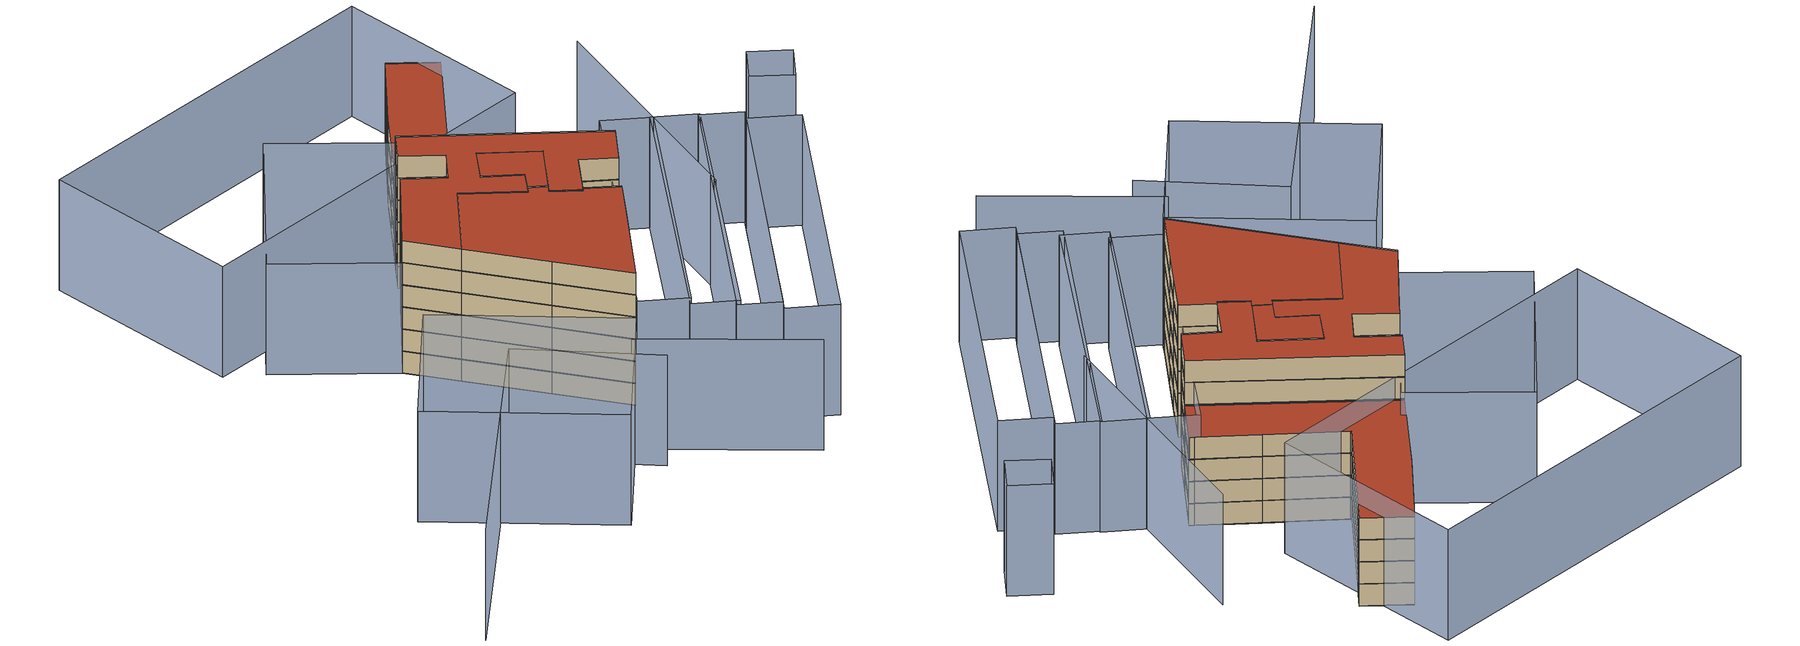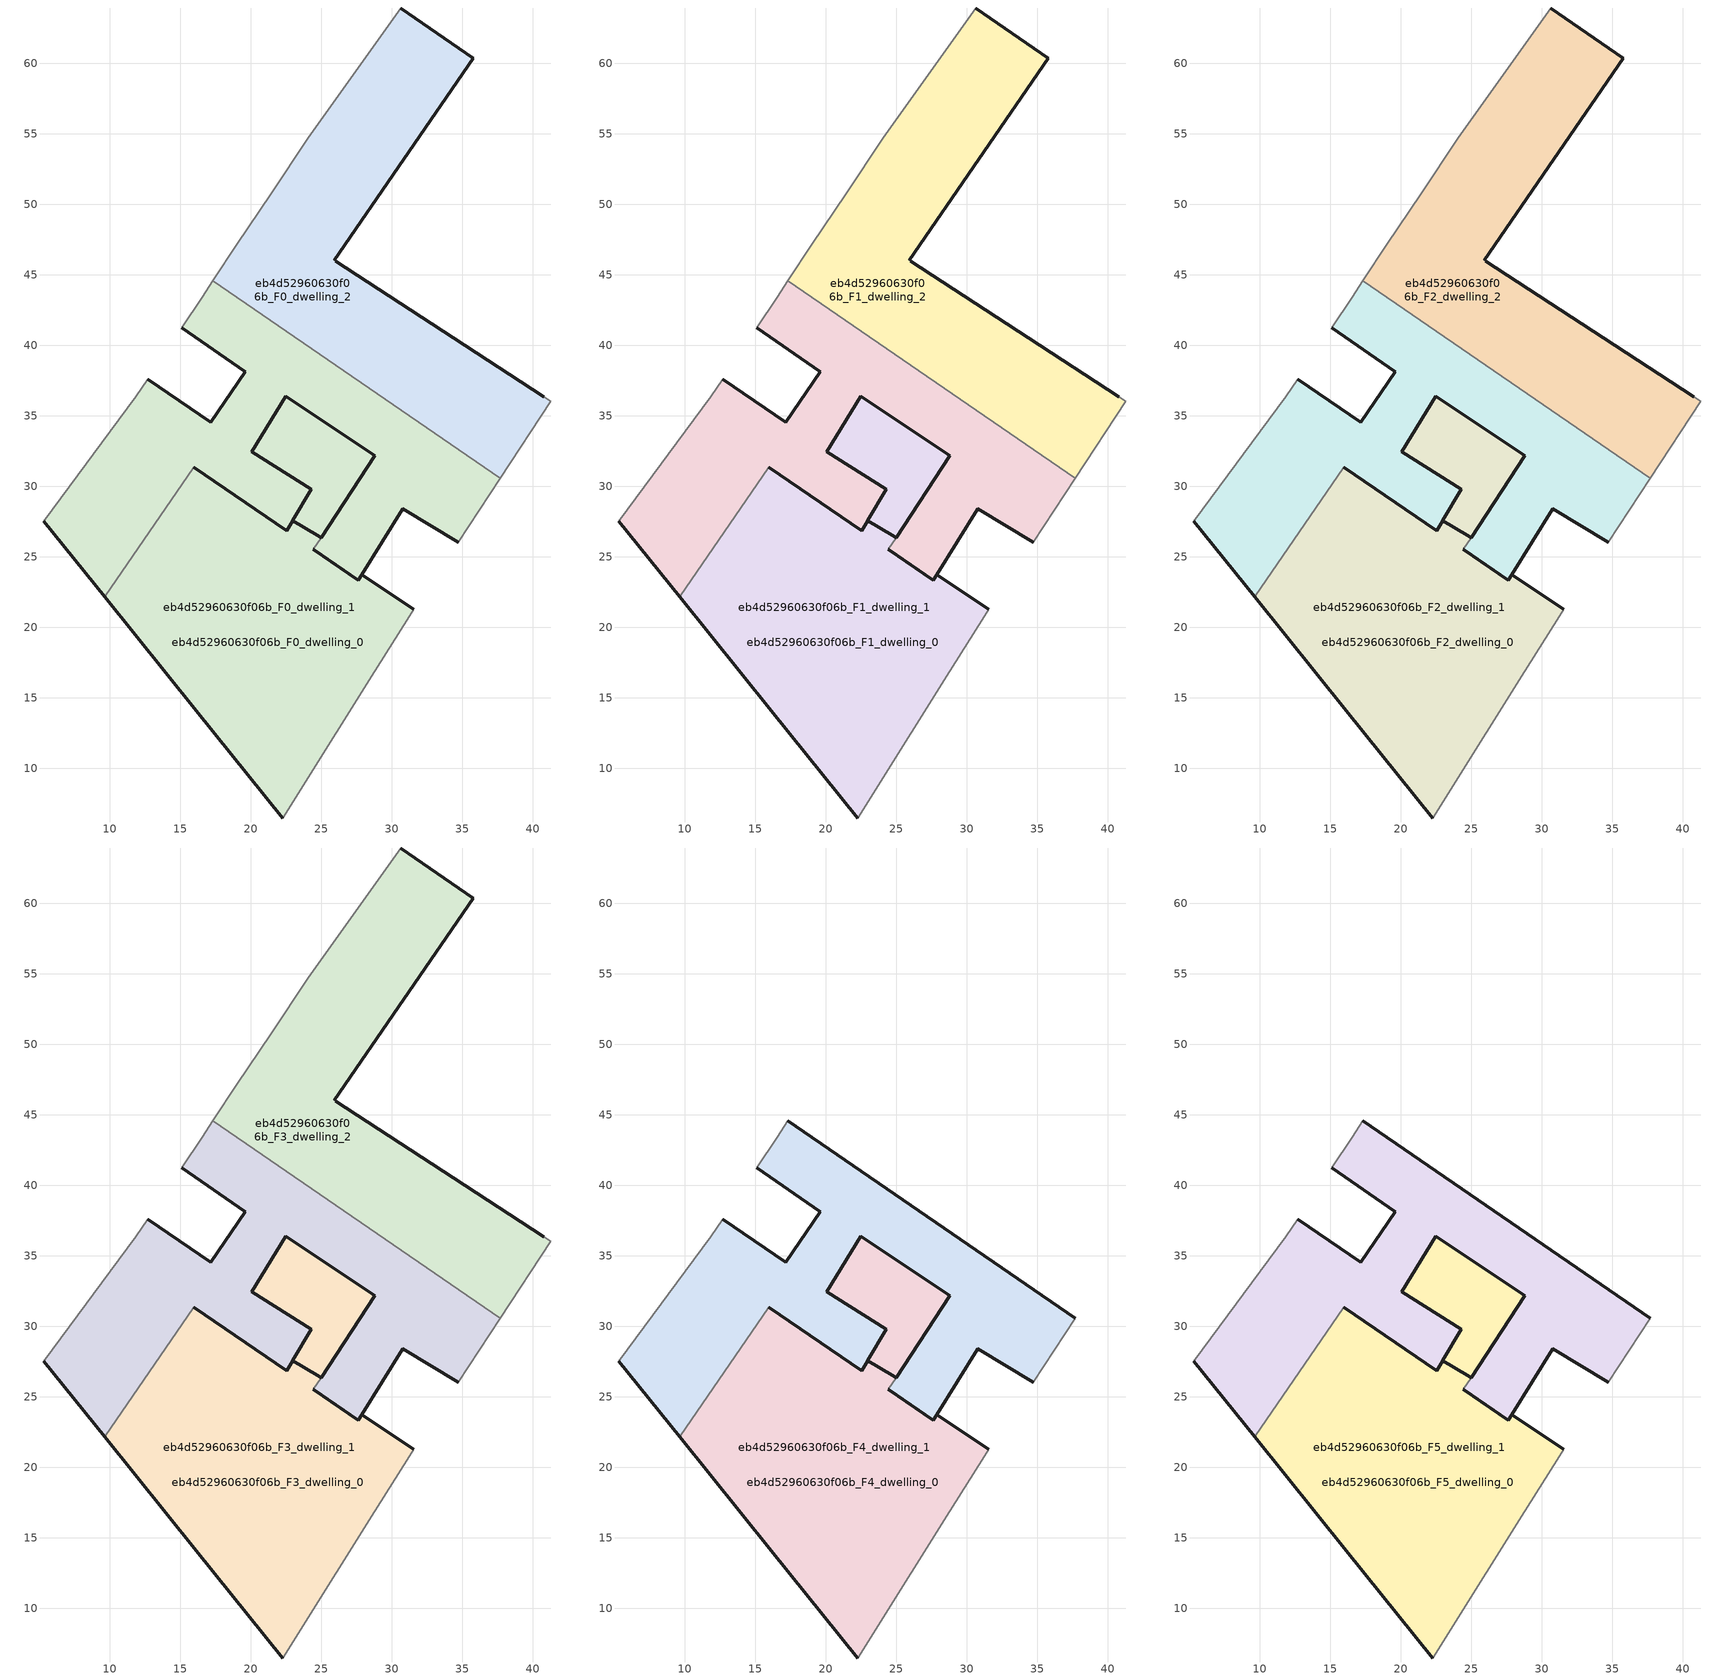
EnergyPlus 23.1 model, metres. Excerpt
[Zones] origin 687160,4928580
eb4d52960630f06b_F0_dwelling_0
 floor ground (EU_floor_Construction): 26.05,12.53 28.79,16.88 31.27,20.83 31.56,21.29 27.86,23.71 27.62,23.33 27.1,23.7 24.45,25.52 24.44,25.52 24.99,26.37 24.71,26.53 22.97,27.58 22.53,26.83 15.96,31.36 9.63,22.16 16.14,14.08 22.26,6.48 z0; 27.1,23.7 24.44,25.52 24.45,25.52 z0; 34.71,26.04 37.68,30.57 17.31,44.58 16.54,43.42 15.1,41.25 19.61,38.13 17.15,34.54 12.67,37.59 11.84,36.34 5.32,27.5 9.63,22.16 15.96,31.36 22.53,26.84 22.53,26.83 22.97,27.58 24.29,29.8 20.05,32.46 22.47,36.41 28.66,32.27 28.78,32.18 24.99,26.37 24.44,25.52 27.1,23.7 27.62,23.33 27.86,23.71 27.86,23.72 30.78,28.42 z0; 28.78,32.18 28.66,32.27 22.47,36.41 20.05,32.46 24.29,29.8 22.97,27.58 24.71,26.53 24.99,26.37 z0; 22.53,26.83 22.53,26.84 15.96,31.36 z0
 wall outside (EU_wall_Construction): 15.96,31.36 22.53,26.83 22.97,27.58 24.71,26.53 24.99,26.37 / 24.44,25.52 27.62,23.33 27.86,23.71 31.56,21.29 / 22.26,6.48 16.14,14.08 9.63,22.16 z0:3
 wall adiabatic (EU_wall_Construction): 31.56,21.29 31.27,20.83 28.79,16.88 26.05,12.53 22.26,6.48 z0:3
 wall to eb4d52960630f06b_F0_dwelling_1 (EU_wall_Construction): 9.63,22.16 15.96,31.36 / 24.99,26.37 24.44,25.52 z0:3
eb4d52960630f06b_F0_dwelling_1
 floor ground (EU_floor_Construction): 26.05,12.53 28.79,16.88 31.27,20.83 31.56,21.29 27.86,23.71 27.62,23.33 27.1,23.7 24.45,25.52 24.44,25.52 24.99,26.37 24.71,26.53 22.97,27.58 22.53,26.83 15.96,31.36 9.63,22.16 16.14,14.08 22.26,6.48 z0; 27.1,23.7 24.44,25.52 24.45,25.52 z0; 34.71,26.04 37.68,30.57 17.31,44.58 16.54,43.42 15.1,41.25 19.61,38.13 17.15,34.54 12.67,37.59 11.84,36.34 5.32,27.5 9.63,22.16 15.96,31.36 22.53,26.84 22.53,26.83 22.97,27.58 24.29,29.8 20.05,32.46 22.47,36.41 28.66,32.27 28.78,32.18 24.99,26.37 24.44,25.52 27.1,23.7 27.62,23.33 27.86,23.71 27.86,23.72 30.78,28.42 z0; 28.78,32.18 28.66,32.27 22.47,36.41 20.05,32.46 24.29,29.8 22.97,27.58 24.71,26.53 24.99,26.37 z0; 22.53,26.83 22.53,26.84 15.96,31.36 z0
 wall outside (EU_wall_Construction): 24.99,26.37 28.78,32.18 28.66,32.27 22.47,36.41 20.05,32.46 24.29,29.8 22.97,27.58 22.53,26.83 22.53,26.84 15.96,31.36 / 9.63,22.16 5.32,27.5 / 12.67,37.59 17.15,34.54 19.61,38.13 15.1,41.25 / 34.71,26.04 30.78,28.42 27.86,23.72 27.86,23.71 27.62,23.33 24.45,25.52 24.44,25.52 z0:3
 wall adiabatic (EU_wall_Construction): 5.32,27.5 11.84,36.34 12.67,37.59 / 15.1,41.25 16.54,43.42 17.31,44.58 / 37.68,30.57 34.71,26.04 z0:3
 wall to eb4d52960630f06b_F0_dwelling_2 (EU_wall_Construction): 17.31,44.58 37.68,30.57 z0:3
eb4d52960630f06b_F0_dwelling_2
 floor ground (EU_floor_Construction): 37.68,30.57 41.26,36.04 40.76,36.34 34.35,40.54 26.02,45.98 25.91,46.04 35.77,60.37 30.62,63.92 24.06,54.73 21.4,50.72 19.05,47.2 17.31,44.58 z0
 wall outside (EU_wall_Construction): 30.62,63.92 35.77,60.37 25.91,46.04 / 26.02,45.98 34.35,40.54 40.76,36.34 z0:3
 wall adiabatic (EU_wall_Construction): 25.91,46.04 26.02,45.98 / 40.76,36.34 41.26,36.04 37.68,30.57 / 17.31,44.58 19.05,47.2 21.4,50.72 24.06,54.73 30.62,63.92 z0:3
eb4d52960630f06b_F1_dwelling_0
 floor outside (EU_floor_Construction): 26.05,12.53 28.79,16.88 31.27,20.83 31.56,21.29 27.86,23.71 27.62,23.33 27.1,23.7 24.45,25.52 24.44,25.52 24.99,26.37 24.71,26.53 22.97,27.58 22.53,26.83 15.96,31.36 9.63,22.16 16.14,14.08 22.26,6.48 z3; 28.78,32.18 28.66,32.27 22.47,36.41 20.05,32.46 24.29,29.8 22.97,27.58 24.71,26.53 24.99,26.37 z3; 22.53,26.83 22.53,26.84 15.96,31.36 z3
 floor to eb4d52960630f06b_F0_dwelling_0 (EU_floor_Construction): 34.71,26.04 37.68,30.57 17.31,44.58 16.54,43.42 15.1,41.25 19.61,38.13 17.15,34.54 12.67,37.59 11.84,36.34 5.32,27.5 9.63,22.16 15.96,31.36 22.53,26.84 22.53,26.83 22.97,27.58 24.29,29.8 20.05,32.46 22.47,36.41 28.66,32.27 28.78,32.18 24.99,26.37 24.44,25.52 27.1,23.7 27.62,23.33 27.86,23.71 27.86,23.72 30.78,28.42 z3; 27.1,23.7 24.44,25.52 24.45,25.52 z3
 wall outside (EU_wall_Construction): 15.96,31.36 22.53,26.83 22.97,27.58 24.71,26.53 24.99,26.37 / 24.44,25.52 27.62,23.33 27.86,23.71 31.56,21.29 / 22.26,6.48 16.14,14.08 9.63,22.16 z3:6
 wall adiabatic (EU_wall_Construction): 31.56,21.29 31.27,20.83 28.79,16.88 26.05,12.53 22.26,6.48 z3:6
 wall to eb4d52960630f06b_F1_dwelling_1 (EU_wall_Construction): 9.63,22.16 15.96,31.36 / 24.99,26.37 24.44,25.52 z3:6
eb4d52960630f06b_F1_dwelling_1
 floor to eb4d52960630f06b_F0_dwelling_1 (EU_floor_Construction): 26.05,12.53 28.79,16.88 31.27,20.83 31.56,21.29 27.86,23.71 27.62,23.33 27.1,23.7 24.45,25.52 24.44,25.52 24.99,26.37 24.71,26.53 22.97,27.58 22.53,26.83 15.96,31.36 9.63,22.16 16.14,14.08 22.26,6.48 z3; 27.1,23.7 24.44,25.52 24.45,25.52 z3; 34.71,26.04 37.68,30.57 17.31,44.58 16.54,43.42 15.1,41.25 19.61,38.13 17.15,34.54 12.67,37.59 11.84,36.34 5.32,27.5 9.63,22.16 15.96,31.36 22.53,26.84 22.53,26.83 22.97,27.58 24.29,29.8 20.05,32.46 22.47,36.41 28.66,32.27 28.78,32.18 24.99,26.37 24.44,25.52 27.1,23.7 27.62,23.33 27.86,23.71 27.86,23.72 30.78,28.42 z3; 22.53,26.83 22.53,26.84 15.96,31.36 z3; 28.78,32.18 28.66,32.27 22.47,36.41 20.05,32.46 24.29,29.8 22.97,27.58 24.71,26.53 24.99,26.37 z3
 wall outside (EU_wall_Construction): 24.99,26.37 28.78,32.18 28.66,32.27 22.47,36.41 20.05,32.46 24.29,29.8 22.97,27.58 22.53,26.83 22.53,26.84 15.96,31.36 / 9.63,22.16 5.32,27.5 / 12.67,37.59 17.15,34.54 19.61,38.13 15.1,41.25 / 34.71,26.04 30.78,28.42 27.86,23.72 27.86,23.71 27.62,23.33 24.45,25.52 24.44,25.52 z3:6
 wall adiabatic (EU_wall_Construction): 5.32,27.5 11.84,36.34 12.67,37.59 / 15.1,41.25 16.54,43.42 17.31,44.58 / 37.68,30.57 34.71,26.04 z3:6
 wall to eb4d52960630f06b_F1_dwelling_2 (EU_wall_Construction): 17.31,44.58 37.68,30.57 z3:6
eb4d52960630f06b_F1_dwelling_2
 floor to eb4d52960630f06b_F0_dwelling_2 (EU_floor_Construction): 37.68,30.57 41.26,36.04 40.76,36.34 34.35,40.54 26.02,45.98 25.91,46.04 35.77,60.37 30.62,63.92 24.06,54.73 21.4,50.72 19.05,47.2 17.31,44.58 z3
 wall outside (EU_wall_Construction): 30.62,63.92 35.77,60.37 25.91,46.04 / 26.02,45.98 34.35,40.54 40.76,36.34 z3:6
 wall adiabatic (EU_wall_Construction): 25.91,46.04 26.02,45.98 / 40.76,36.34 41.26,36.04 37.68,30.57 / 17.31,44.58 19.05,47.2 21.4,50.72 24.06,54.73 30.62,63.92 z3:6
eb4d52960630f06b_F2_dwelling_0
 floor outside (EU_floor_Construction): 26.05,12.53 28.79,16.88 31.27,20.83 31.56,21.29 27.86,23.71 27.62,23.33 27.1,23.7 24.45,25.52 24.44,25.52 24.99,26.37 24.71,26.53 22.97,27.58 22.53,26.83 15.96,31.36 9.63,22.16 16.14,14.08 22.26,6.48 z6; 28.78,32.18 28.66,32.27 22.47,36.41 20.05,32.46 24.29,29.8 22.97,27.58 24.71,26.53 24.99,26.37 z6; 22.53,26.83 22.53,26.84 15.96,31.36 z6
 floor to eb4d52960630f06b_F1_dwelling_0 (EU_floor_Construction): 34.71,26.04 37.68,30.57 17.31,44.58 16.54,43.42 15.1,41.25 19.61,38.13 17.15,34.54 12.67,37.59 11.84,36.34 5.32,27.5 9.63,22.16 15.96,31.36 22.53,26.84 22.53,26.83 22.97,27.58 24.29,29.8 20.05,32.46 22.47,36.41 28.66,32.27 28.78,32.18 24.99,26.37 24.44,25.52 27.1,23.7 27.62,23.33 27.86,23.71 27.86,23.72 30.78,28.42 z6; 27.1,23.7 24.44,25.52 24.45,25.52 z6
 wall outside (EU_wall_Construction): 15.96,31.36 22.53,26.83 22.97,27.58 24.71,26.53 24.99,26.37 / 24.44,25.52 27.62,23.33 27.86,23.71 31.56,21.29 / 22.26,6.48 16.14,14.08 9.63,22.16 z6:9
 wall adiabatic (EU_wall_Construction): 31.56,21.29 31.27,20.83 28.79,16.88 26.05,12.53 22.26,6.48 z6:9
 wall to eb4d52960630f06b_F2_dwelling_1 (EU_wall_Construction): 9.63,22.16 15.96,31.36 / 24.99,26.37 24.44,25.52 z6:9
eb4d52960630f06b_F2_dwelling_1
 floor to eb4d52960630f06b_F1_dwelling_1 (EU_floor_Construction): 26.05,12.53 28.79,16.88 31.27,20.83 31.56,21.29 27.86,23.71 27.62,23.33 27.1,23.7 24.45,25.52 24.44,25.52 24.99,26.37 24.71,26.53 22.97,27.58 22.53,26.83 15.96,31.36 9.63,22.16 16.14,14.08 22.26,6.48 z6; 27.1,23.7 24.44,25.52 24.45,25.52 z6; 34.71,26.04 37.68,30.57 17.31,44.58 16.54,43.42 15.1,41.25 19.61,38.13 17.15,34.54 12.67,37.59 11.84,36.34 5.32,27.5 9.63,22.16 15.96,31.36 22.53,26.84 22.53,26.83 22.97,27.58 24.29,29.8 20.05,32.46 22.47,36.41 28.66,32.27 28.78,32.18 24.99,26.37 24.44,25.52 27.1,23.7 27.62,23.33 27.86,23.71 27.86,23.72 30.78,28.42 z6; 22.53,26.83 22.53,26.84 15.96,31.36 z6; 28.78,32.18 28.66,32.27 22.47,36.41 20.05,32.46 24.29,29.8 22.97,27.58 24.71,26.53 24.99,26.37 z6
 wall outside (EU_wall_Construction): 24.99,26.37 28.78,32.18 28.66,32.27 22.47,36.41 20.05,32.46 24.29,29.8 22.97,27.58 22.53,26.83 22.53,26.84 15.96,31.36 / 9.63,22.16 5.32,27.5 / 12.67,37.59 17.15,34.54 19.61,38.13 15.1,41.25 / 34.71,26.04 30.78,28.42 27.86,23.72 27.86,23.71 27.62,23.33 24.45,25.52 24.44,25.52 z6:9
 wall adiabatic (EU_wall_Construction): 5.32,27.5 11.84,36.34 12.67,37.59 / 15.1,41.25 16.54,43.42 17.31,44.58 / 37.68,30.57 34.71,26.04 z6:9
 wall to eb4d52960630f06b_F2_dwelling_2 (EU_wall_Construction): 17.31,44.58 37.68,30.57 z6:9
eb4d52960630f06b_F2_dwelling_2
 floor to eb4d52960630f06b_F1_dwelling_2 (EU_floor_Construction): 37.68,30.57 41.26,36.04 40.76,36.34 34.35,40.54 26.02,45.98 25.91,46.04 35.77,60.37 30.62,63.92 24.06,54.73 21.4,50.72 19.05,47.2 17.31,44.58 z6
 wall outside (EU_wall_Construction): 30.62,63.92 35.77,60.37 25.91,46.04 / 26.02,45.98 34.35,40.54 40.76,36.34 z6:9
 wall adiabatic (EU_wall_Construction): 25.91,46.04 26.02,45.98 / 40.76,36.34 41.26,36.04 37.68,30.57 / 17.31,44.58 19.05,47.2 21.4,50.72 24.06,54.73 30.62,63.92 z6:9
eb4d52960630f06b_F3_dwelling_0
 floor outside (EU_floor_Construction): 26.05,12.53 28.79,16.88 31.27,20.83 31.56,21.29 27.86,23.71 27.62,23.33 27.1,23.7 24.45,25.52 24.44,25.52 24.99,26.37 24.71,26.53 22.97,27.58 22.53,26.83 15.96,31.36 9.63,22.16 16.14,14.08 22.26,6.48 z9; 28.78,32.18 28.66,32.27 22.47,36.41 20.05,32.46 24.29,29.8 22.97,27.58 24.71,26.53 24.99,26.37 z9; 22.53,26.83 22.53,26.84 15.96,31.36 z9
 floor to eb4d52960630f06b_F2_dwelling_0 (EU_floor_Construction): 34.71,26.04 37.68,30.57 17.31,44.58 16.54,43.42 15.1,41.25 19.61,38.13 17.15,34.54 12.67,37.59 11.84,36.34 5.32,27.5 9.63,22.16 15.96,31.36 22.53,26.84 22.53,26.83 22.97,27.58 24.29,29.8 20.05,32.46 22.47,36.41 28.66,32.27 28.78,32.18 24.99,26.37 24.44,25.52 27.1,23.7 27.62,23.33 27.86,23.71 27.86,23.72 30.78,28.42 z9; 27.1,23.7 24.44,25.52 24.45,25.52 z9
 wall outside (EU_wall_Construction): 15.96,31.36 22.53,26.83 22.97,27.58 24.71,26.53 24.99,26.37 / 24.44,25.52 27.62,23.33 27.86,23.71 31.56,21.29 / 22.26,6.48 16.14,14.08 9.63,22.16 z9:12
 wall adiabatic (EU_wall_Construction): 31.56,21.29 31.27,20.83 28.79,16.88 26.05,12.53 22.26,6.48 z9:12
 wall to eb4d52960630f06b_F3_dwelling_1 (EU_wall_Construction): 9.63,22.16 15.96,31.36 / 24.99,26.37 24.44,25.52 z9:12
eb4d52960630f06b_F3_dwelling_1
 floor to eb4d52960630f06b_F2_dwelling_1 (EU_floor_Construction): 26.05,12.53 28.79,16.88 31.27,20.83 31.56,21.29 27.86,23.71 27.62,23.33 27.1,23.7 24.45,25.52 24.44,25.52 24.99,26.37 24.71,26.53 22.97,27.58 22.53,26.83 15.96,31.36 9.63,22.16 16.14,14.08 22.26,6.48 z9; 27.1,23.7 24.44,25.52 24.45,25.52 z9; 34.71,26.04 37.68,30.57 17.31,44.58 16.54,43.42 15.1,41.25 19.61,38.13 17.15,34.54 12.67,37.59 11.84,36.34 5.32,27.5 9.63,22.16 15.96,31.36 22.53,26.84 22.53,26.83 22.97,27.58 24.29,29.8 20.05,32.46 22.47,36.41 28.66,32.27 28.78,32.18 24.99,26.37 24.44,25.52 27.1,23.7 27.62,23.33 27.86,23.71 27.86,23.72 30.78,28.42 z9; 22.53,26.83 22.53,26.84 15.96,31.36 z9; 28.78,32.18 28.66,32.27 22.47,36.41 20.05,32.46 24.29,29.8 22.97,27.58 24.71,26.53 24.99,26.37 z9
 wall outside (EU_wall_Construction): 24.99,26.37 28.78,32.18 28.66,32.27 22.47,36.41 20.05,32.46 24.29,29.8 22.97,27.58 22.53,26.83 22.53,26.84 15.96,31.36 / 9.63,22.16 5.32,27.5 / 12.67,37.59 17.15,34.54 19.61,38.13 15.1,41.25 / 34.71,26.04 30.78,28.42 27.86,23.72 27.86,23.71 27.62,23.33 24.45,25.52 24.44,25.52 z9:12
 wall adiabatic (EU_wall_Construction): 5.32,27.5 11.84,36.34 12.67,37.59 / 15.1,41.25 16.54,43.42 17.31,44.58 / 37.68,30.57 34.71,26.04 z9:12
 wall to eb4d52960630f06b_F3_dwelling_2 (EU_wall_Construction): 17.31,44.58 37.68,30.57 z9:12
eb4d52960630f06b_F3_dwelling_2
 floor to eb4d52960630f06b_F2_dwelling_2 (EU_floor_Construction): 37.68,30.57 41.26,36.04 40.76,36.34 34.35,40.54 26.02,45.98 25.91,46.04 35.77,60.37 30.62,63.92 24.06,54.73 21.4,50.72 19.05,47.2 17.31,44.58 z9
 wall outside (EU_wall_Construction): 30.62,63.92 35.77,60.37 25.91,46.04 / 26.02,45.98 34.35,40.54 40.76,36.34 z9:12
 wall adiabatic (EU_wall_Construction): 25.91,46.04 26.02,45.98 / 40.76,36.34 41.26,36.04 37.68,30.57 / 17.31,44.58 19.05,47.2 21.4,50.72 24.06,54.73 30.62,63.92 z9:12
 roof outside (EU_roof_Construction): 35.77,60.37 25.91,46.04 26.02,45.98 34.35,40.54 40.76,36.34 41.26,36.04 37.68,30.57 17.31,44.58 19.05,47.2 21.4,50.72 24.06,54.73 30.62,63.92 z12
eb4d52960630f06b_F4_dwelling_0
 floor outside (EU_floor_Construction): 26.05,12.53 28.79,16.88 31.27,20.83 31.56,21.29 27.86,23.71 27.62,23.33 27.1,23.7 24.45,25.52 24.44,25.52 24.99,26.37 24.71,26.53 22.97,27.58 22.53,26.83 15.96,31.36 9.63,22.16 16.14,14.08 22.26,6.48 z12; 28.78,32.18 28.66,32.27 22.47,36.41 20.05,32.46 24.29,29.8 22.97,27.58 24.71,26.53 24.99,26.37 z12; 22.53,26.83 22.53,26.84 15.96,31.36 z12
 floor to eb4d52960630f06b_F3_dwelling_0 (EU_floor_Construction): 34.71,26.04 37.68,30.57 17.31,44.58 16.54,43.42 15.1,41.25 19.61,38.13 17.15,34.54 12.67,37.59 11.84,36.34 5.32,27.5 9.63,22.16 15.96,31.36 22.53,26.84 22.53,26.83 22.97,27.58 24.29,29.8 20.05,32.46 22.47,36.41 28.66,32.27 28.78,32.18 24.99,26.37 24.44,25.52 27.1,23.7 27.62,23.33 27.86,23.71 27.86,23.72 30.78,28.42 z12; 27.1,23.7 24.44,25.52 24.45,25.52 z12
 wall outside (EU_wall_Construction): 15.96,31.36 22.53,26.83 22.97,27.58 24.71,26.53 24.99,26.37 / 24.44,25.52 27.62,23.33 27.86,23.71 31.56,21.29 / 22.26,6.48 16.14,14.08 9.63,22.16 z12:15
 wall adiabatic (EU_wall_Construction): 31.56,21.29 31.27,20.83 28.79,16.88 26.05,12.53 22.26,6.48 z12:15
 wall to eb4d52960630f06b_F4_dwelling_1 (EU_wall_Construction): 9.63,22.16 15.96,31.36 / 24.99,26.37 24.44,25.52 z12:15
eb4d52960630f06b_F4_dwelling_1
 floor to eb4d52960630f06b_F3_dwelling_1 (EU_floor_Construction): 26.05,12.53 28.79,16.88 31.27,20.83 31.56,21.29 27.86,23.71 27.62,23.33 27.1,23.7 24.45,25.52 24.44,25.52 24.99,26.37 24.71,26.53 22.97,27.58 22.53,26.83 15.96,31.36 9.63,22.16 16.14,14.08 22.26,6.48 z12; 27.1,23.7 24.44,25.52 24.45,25.52 z12; 34.71,26.04 37.68,30.57 17.31,44.58 16.54,43.42 15.1,41.25 19.61,38.13 17.15,34.54 12.67,37.59 11.84,36.34 5.32,27.5 9.63,22.16 15.96,31.36 22.53,26.84 22.53,26.83 22.97,27.58 24.29,29.8 20.05,32.46 22.47,36.41 28.66,32.27 28.78,32.18 24.99,26.37 24.44,25.52 27.1,23.7 27.62,23.33 27.86,23.71 27.86,23.72 30.78,28.42 z12; 22.53,26.83 22.53,26.84 15.96,31.36 z12; 28.78,32.18 28.66,32.27 22.47,36.41 20.05,32.46 24.29,29.8 22.97,27.58 24.71,26.53 24.99,26.37 z12
 wall outside (EU_wall_Construction): 24.99,26.37 28.78,32.18 28.66,32.27 22.47,36.41 20.05,32.46 24.29,29.8 22.97,27.58 22.53,26.83 22.53,26.84 15.96,31.36 / 9.63,22.16 5.32,27.5 / 12.67,37.59 17.15,34.54 19.61,38.13 15.1,41.25 / 17.31,44.58 37.68,30.57 / 34.71,26.04 30.78,28.42 27.86,23.72 27.86,23.71 27.62,23.33 24.45,25.52 24.44,25.52 z12:15
 wall adiabatic (EU_wall_Construction): 5.32,27.5 11.84,36.34 12.67,37.59 / 15.1,41.25 16.54,43.42 17.31,44.58 / 37.68,30.57 34.71,26.04 z12:15
eb4d52960630f06b_F5_dwelling_0
 floor outside (EU_floor_Construction): 26.05,12.53 28.79,16.88 31.27,20.83 31.56,21.29 27.86,23.71 27.62,23.33 27.1,23.7 24.45,25.52 24.44,25.52 24.99,26.37 24.71,26.53 22.97,27.58 22.53,26.83 15.96,31.36 9.63,22.16 16.14,14.08 22.26,6.48 z15; 28.78,32.18 28.66,32.27 22.47,36.41 20.05,32.46 24.29,29.8 22.97,27.58 24.71,26.53 24.99,26.37 z15; 22.53,26.83 22.53,26.84 15.96,31.36 z15
 floor to eb4d52960630f06b_F4_dwelling_0 (EU_floor_Construction): 34.71,26.04 37.68,30.57 17.31,44.58 16.54,43.42 15.1,41.25 19.61,38.13 17.15,34.54 12.67,37.59 11.84,36.34 5.32,27.5 9.63,22.16 15.96,31.36 22.53,26.84 22.53,26.83 22.97,27.58 24.29,29.8 20.05,32.46 22.47,36.41 28.66,32.27 28.78,32.18 24.99,26.37 24.44,25.52 27.1,23.7 27.62,23.33 27.86,23.71 27.86,23.72 30.78,28.42 z15; 27.1,23.7 24.44,25.52 24.45,25.52 z15
 wall outside (EU_wall_Construction): 15.96,31.36 22.53,26.83 22.97,27.58 24.71,26.53 24.99,26.37 / 24.44,25.52 27.62,23.33 27.86,23.71 31.56,21.29 / 22.26,6.48 16.14,14.08 9.63,22.16 z15:18
 wall adiabatic (EU_wall_Construction): 31.56,21.29 31.27,20.83 28.79,16.88 26.05,12.53 22.26,6.48 z15:18
 wall to eb4d52960630f06b_F5_dwelling_1 (EU_wall_Construction): 9.63,22.16 15.96,31.36 / 24.99,26.37 24.44,25.52 z15:18
 roof outside (EU_roof_Construction): 27.1,23.7 24.45,25.52 24.44,25.52 z18; 24.99,26.37 24.44,25.52 24.45,25.52 27.1,23.7 27.62,23.33 27.86,23.71 31.56,21.29 31.27,20.83 28.79,16.88 26.05,12.53 22.26,6.48 16.14,14.08 9.63,22.16 15.96,31.36 22.53,26.83 22.97,27.58 24.71,26.53 z18; 37.68,30.57 34.71,26.04 30.78,28.42 27.86,23.72 27.86,23.71 27.62,23.33 27.1,23.7 24.44,25.52 24.99,26.37 28.78,32.18 28.66,32.27 22.47,36.41 20.05,32.46 24.29,29.8 22.97,27.58 22.53,26.83 22.53,26.84 15.96,31.36 9.63,22.16 5.32,27.5 11.84,36.34 12.67,37.59 17.15,34.54 19.61,38.13 15.1,41.25 16.54,43.42 17.31,44.58 z18; 22.53,26.84 22.53,26.83 15.96,31.36 z18; 28.66,32.27 28.78,32.18 24.99,26.37 24.71,26.53 22.97,27.58 24.29,29.8 20.05,32.46 22.47,36.41 z18
eb4d52960630f06b_F5_dwelling_1
 floor to eb4d52960630f06b_F4_dwelling_1 (EU_floor_Construction): 26.05,12.53 28.79,16.88 31.27,20.83 31.56,21.29 27.86,23.71 27.62,23.33 27.1,23.7 24.45,25.52 24.44,25.52 24.99,26.37 24.71,26.53 22.97,27.58 22.53,26.83 15.96,31.36 9.63,22.16 16.14,14.08 22.26,6.48 z15; 27.1,23.7 24.44,25.52 24.45,25.52 z15; 34.71,26.04 37.68,30.57 17.31,44.58 16.54,43.42 15.1,41.25 19.61,38.13 17.15,34.54 12.67,37.59 11.84,36.34 5.32,27.5 9.63,22.16 15.96,31.36 22.53,26.84 22.53,26.83 22.97,27.58 24.29,29.8 20.05,32.46 22.47,36.41 28.66,32.27 28.78,32.18 24.99,26.37 24.44,25.52 27.1,23.7 27.62,23.33 27.86,23.71 27.86,23.72 30.78,28.42 z15; 22.53,26.83 22.53,26.84 15.96,31.36 z15; 28.78,32.18 28.66,32.27 22.47,36.41 20.05,32.46 24.29,29.8 22.97,27.58 24.71,26.53 24.99,26.37 z15
 wall outside (EU_wall_Construction): 24.99,26.37 28.78,32.18 28.66,32.27 22.47,36.41 20.05,32.46 24.29,29.8 22.97,27.58 22.53,26.83 22.53,26.84 15.96,31.36 / 9.63,22.16 5.32,27.5 / 12.67,37.59 17.15,34.54 19.61,38.13 15.1,41.25 / 17.31,44.58 37.68,30.57 / 34.71,26.04 30.78,28.42 27.86,23.72 27.86,23.71 27.62,23.33 24.45,25.52 24.44,25.52 z15:18
 wall adiabatic (EU_wall_Construction): 5.32,27.5 11.84,36.34 12.67,37.59 / 15.1,41.25 16.54,43.42 17.31,44.58 / 37.68,30.57 34.71,26.04 z15:18
 roof outside (EU_roof_Construction): 27.1,23.7 24.45,25.52 24.44,25.52 z18; 24.99,26.37 24.44,25.52 24.45,25.52 27.1,23.7 27.62,23.33 27.86,23.71 31.56,21.29 31.27,20.83 28.79,16.88 26.05,12.53 22.26,6.48 16.14,14.08 9.63,22.16 15.96,31.36 22.53,26.83 22.97,27.58 24.71,26.53 z18; 37.68,30.57 34.71,26.04 30.78,28.42 27.86,23.72 27.86,23.71 27.62,23.33 27.1,23.7 24.44,25.52 24.99,26.37 28.78,32.18 28.66,32.27 22.47,36.41 20.05,32.46 24.29,29.8 22.97,27.58 22.53,26.83 22.53,26.84 15.96,31.36 9.63,22.16 5.32,27.5 11.84,36.34 12.67,37.59 17.15,34.54 19.61,38.13 15.1,41.25 16.54,43.42 17.31,44.58 z18; 22.53,26.84 22.53,26.83 15.96,31.36 z18; 28.66,32.27 28.78,32.18 24.99,26.37 24.71,26.53 22.97,27.58 24.29,29.8 20.05,32.46 22.47,36.41 z18
shading: 16.62,-0.14 33.66,-13.36 / -19.48,-20.5 4.41,6.64 / 4.41,6.64 17.8,-5.15 / 43.38,19.41 47.74,50.81 / 19.57,46.82 5.32,27.51 / 5.32,27.51 -6.98,36.58 / -6.98,36.58 7.27,55.89 / 7.27,55.89 19.57,46.82 / -15.28,64.03 31.87,71.75 / 31.87,71.75 35.95,46.85 / 35.95,46.85 -11.2,39.13 / -11.2,39.13 -15.28,64.03 / -11.22,2.91 0.93,17.88 / 0.93,17.88 19.55,2.76 / 19.55,2.76 7.4,-12.2 / 7.4,-12.2 -11.22,2.91 / 58.99,23.87 39.44,-8.88 / 39.44,-8.88 33.97,-5.62 / 33.97,-5.62 53.52,27.13 / 53.52,27.13 58.99,23.87 / 54.18,28.24 34.62,-4.59 / 34.62,-4.59 30.08,-1.88 / 30.08,-1.88 49.64,30.94 / 49.64,30.94 54.18,28.24 / 49.91,30.95 31.04,-1.38 / 31.04,-1.38 26.14,1.48 / 26.14,1.48 45.01,33.81 / 45.01,33.81 49.91,30.95 / 45.36,33.62 26.88,2.35 / 26.88,2.35 21.65,5.44 / 21.65,5.44 40.12,36.72 / 40.12,36.72 45.36,33.62 / 61.57,37.71 65.97,34.76 / 65.97,34.76 63.2,30.63 / 63.2,30.63 58.8,33.59 / 58.8,33.59 61.57,37.71 z0:15
[Building]
EU S2 Campaign: North Axis=0; Terrain=City; Solar Distribution=FullExterior
[Site:Location]
Bologna: Latitude=44.5; Longitude=11.25; Time Zone=1; Elevation=37
[SizingPeriod:WeatherFileDays]
AnnualSizingPeriod: Begin Month=1; Begin Day of Month=1; End Month=12; End Day of Month=31; Day of Week for Start Day=Monday; Use Weather File Daylight Saving Period=No; Use Weather File Rain and Snow Indicators=No
[MATERIAL]
EU_InternalMass_Material: Roughness=MediumRough; Thickness=0.1; Conductivity=1; Density=1800; Specific Heat=900; Thermal Absorptance=0.9; Solar Absorptance=0.7; Visible Absorptance=0.7
[MATERIAL:NOMASS] Roughness=MediumRough; Thermal Absorptance=0.9; Solar Absorptance=0.7; Visible Absorptance=0.7
Name | Thermal Resistance
EU_wall_NoMass | 0.905828
EU_roof_NoMass | 0.37593
EU_floor_NoMass | 0.67114
[CONSTRUCTION]
EU_wall_Construction: EU_wall_NoMass
EU_roof_Construction: EU_roof_NoMass
EU_floor_Construction: EU_floor_NoMass
EU_InternalMass_Construction: EU_InternalMass_Material
[ZONE] Type=1; Multiplier=1; Ceiling Height=autocalculate; Floor Area=autocalculate; Part of Total Floor Area=Yes
Name | Volume
eb4d52960630f06b_F0_dwelling_0; eb4d52960630f06b_F1_dwelling_0; eb4d52960630f06b_F2_dwelling_0; eb4d52960630f06b_F3_dwelling_0; eb4d52960630f06b_F4_dwelling_0; eb4d52960630f06b_F5_dwelling_0; eb4d52960630f06b_F0_dwelling_1; eb4d52960630f06b_F1_dwelling_1; eb4d52960630f06b_F2_dwelling_1; eb4d52960630f06b_F3_dwelling_1; eb4d52960630f06b_F4_dwelling_1; eb4d52960630f06b_F5_dwelling_1 | 1710.33
eb4d52960630f06b_F0_dwelling_2; eb4d52960630f06b_F1_dwelling_2; eb4d52960630f06b_F2_dwelling_2; eb4d52960630f06b_F3_dwelling_2 | 794.955
[INTERNALMASS] Construction=EU_InternalMass_Construction
Name | Zone or ZoneList | Surface Area
eb4d52960630f06b_F0_dwelling_0_EU_InternalMass | eb4d52960630f06b_F0_dwelling_0 | 269.378
eb4d52960630f06b_F0_dwelling_1_EU_InternalMass | eb4d52960630f06b_F0_dwelling_1 | 260.571
eb4d52960630f06b_F0_dwelling_2_EU_InternalMass | eb4d52960630f06b_F0_dwelling_2 | 264.985
eb4d52960630f06b_F1_dwelling_0_EU_InternalMass | eb4d52960630f06b_F1_dwelling_0 | 269.378
eb4d52960630f06b_F1_dwelling_1_EU_InternalMass | eb4d52960630f06b_F1_dwelling_1 | 260.571
eb4d52960630f06b_F1_dwelling_2_EU_InternalMass | eb4d52960630f06b_F1_dwelling_2 | 264.985
eb4d52960630f06b_F2_dwelling_0_EU_InternalMass | eb4d52960630f06b_F2_dwelling_0 | 269.378
eb4d52960630f06b_F2_dwelling_1_EU_InternalMass | eb4d52960630f06b_F2_dwelling_1 | 260.571
eb4d52960630f06b_F2_dwelling_2_EU_InternalMass | eb4d52960630f06b_F2_dwelling_2 | 264.985
eb4d52960630f06b_F3_dwelling_0_EU_InternalMass | eb4d52960630f06b_F3_dwelling_0 | 269.378
eb4d52960630f06b_F3_dwelling_1_EU_InternalMass | eb4d52960630f06b_F3_dwelling_1 | 260.571
eb4d52960630f06b_F3_dwelling_2_EU_InternalMass | eb4d52960630f06b_F3_dwelling_2 | 264.985
eb4d52960630f06b_F4_dwelling_0_EU_InternalMass | eb4d52960630f06b_F4_dwelling_0 | 397.19
eb4d52960630f06b_F4_dwelling_1_EU_InternalMass | eb4d52960630f06b_F4_dwelling_1 | 397.748
eb4d52960630f06b_F5_dwelling_0_EU_InternalMass | eb4d52960630f06b_F5_dwelling_0 | 397.19
eb4d52960630f06b_F5_dwelling_1_EU_InternalMass | eb4d52960630f06b_F5_dwelling_1 | 397.748
[OTHEREQUIPMENT] Fuel Type=Electricity; Design Level Calculation Method=Watts/Area; Power per Zone Floor Area=1; Fraction Latent=0; Fraction Radiant=0; Fraction Lost=0; Carbon Dioxide Generation Rate=0; EndUse Subcategory=EU_Step8_InternalGains
Name | Zone or ZoneList or Space or SpaceList | Schedule
EU_Step8_InternalGain_eb4d52960630f06b_F0_dwelling_0_f000 | eb4d52960630f06b_F0_dwelling_0 | EU_Step8_GainSchedule_eb4d52960630f06b_F0_dwelling_0_f000
EU_Step8_InternalGain_eb4d52960630f06b_F0_dwelling_1_f000 | eb4d52960630f06b_F0_dwelling_1 | EU_Step8_GainSchedule_eb4d52960630f06b_F0_dwelling_1_f000
EU_Step8_InternalGain_eb4d52960630f06b_F0_dwelling_2_f000 | eb4d52960630f06b_F0_dwelling_2 | EU_Step8_GainSchedule_eb4d52960630f06b_F0_dwelling_2_f000
EU_Step8_InternalGain_eb4d52960630f06b_F1_dwelling_0_f000 | eb4d52960630f06b_F1_dwelling_0 | EU_Step8_GainSchedule_eb4d52960630f06b_F1_dwelling_0_f000
EU_Step8_InternalGain_eb4d52960630f06b_F1_dwelling_1_f000 | eb4d52960630f06b_F1_dwelling_1 | EU_Step8_GainSchedule_eb4d52960630f06b_F1_dwelling_1_f000
EU_Step8_InternalGain_eb4d52960630f06b_F1_dwelling_2_f000 | eb4d52960630f06b_F1_dwelling_2 | EU_Step8_GainSchedule_eb4d52960630f06b_F1_dwelling_2_f000
EU_Step8_InternalGain_eb4d52960630f06b_F2_dwelling_0_f000 | eb4d52960630f06b_F2_dwelling_0 | EU_Step8_GainSchedule_eb4d52960630f06b_F2_dwelling_0_f000
EU_Step8_InternalGain_eb4d52960630f06b_F2_dwelling_1_f000 | eb4d52960630f06b_F2_dwelling_1 | EU_Step8_GainSchedule_eb4d52960630f06b_F2_dwelling_1_f000
EU_Step8_InternalGain_eb4d52960630f06b_F2_dwelling_2_f000 | eb4d52960630f06b_F2_dwelling_2 | EU_Step8_GainSchedule_eb4d52960630f06b_F2_dwelling_2_f000
EU_Step8_InternalGain_eb4d52960630f06b_F3_dwelling_0_f000 | eb4d52960630f06b_F3_dwelling_0 | EU_Step8_GainSchedule_eb4d52960630f06b_F3_dwelling_0_f000
EU_Step8_InternalGain_eb4d52960630f06b_F3_dwelling_1_f000 | eb4d52960630f06b_F3_dwelling_1 | EU_Step8_GainSchedule_eb4d52960630f06b_F3_dwelling_1_f000
EU_Step8_InternalGain_eb4d52960630f06b_F3_dwelling_2_f000 | eb4d52960630f06b_F3_dwelling_2 | EU_Step8_GainSchedule_eb4d52960630f06b_F3_dwelling_2_f000
EU_Step8_InternalGain_eb4d52960630f06b_F4_dwelling_0_f000 | eb4d52960630f06b_F4_dwelling_0 | EU_Step8_GainSchedule_eb4d52960630f06b_F4_dwelling_0_f000
EU_Step8_InternalGain_eb4d52960630f06b_F4_dwelling_1_f000 | eb4d52960630f06b_F4_dwelling_1 | EU_Step8_GainSchedule_eb4d52960630f06b_F4_dwelling_1_f000
EU_Step8_InternalGain_eb4d52960630f06b_F5_dwelling_0_f000 | eb4d52960630f06b_F5_dwelling_0 | EU_Step8_GainSchedule_eb4d52960630f06b_F5_dwelling_0_f000
EU_Step8_InternalGain_eb4d52960630f06b_F5_dwelling_1_f000 | eb4d52960630f06b_F5_dwelling_1 | EU_Step8_GainSchedule_eb4d52960630f06b_F5_dwelling_1_f000
[ZONEVENTILATION:DESIGNFLOWRATE] Schedule=EU_AlwaysOn; Design Flow Rate Calculation Method=AirChanges/Hour; Air Changes per Hour=0.73129; Ventilation Type=Natural; Fan Pressure Rise=0; Fan Total Efficiency=1; Constant Term Coefficient=1; Temperature Term Coefficient=0; Velocity Term Coefficient=0; Velocity Squared Term Coefficient=0; Minimum Indoor Temperature=-100; Maximum Indoor Temperature=100; Delta Temperature=-100; Minimum Outdoor Temperature=-100; Maximum Outdoor Temperature=100; Maximum Wind Speed=40
Name | Zone or ZoneList or Space or SpaceList
EU_ConstantAir_eb4d52960630f06b_F0_dwelling_0 | eb4d52960630f06b_F0_dwelling_0
EU_ConstantAir_eb4d52960630f06b_F0_dwelling_1 | eb4d52960630f06b_F0_dwelling_1
EU_ConstantAir_eb4d52960630f06b_F0_dwelling_2 | eb4d52960630f06b_F0_dwelling_2
EU_ConstantAir_eb4d52960630f06b_F1_dwelling_0 | eb4d52960630f06b_F1_dwelling_0
EU_ConstantAir_eb4d52960630f06b_F1_dwelling_1 | eb4d52960630f06b_F1_dwelling_1
EU_ConstantAir_eb4d52960630f06b_F1_dwelling_2 | eb4d52960630f06b_F1_dwelling_2
EU_ConstantAir_eb4d52960630f06b_F2_dwelling_0 | eb4d52960630f06b_F2_dwelling_0
EU_ConstantAir_eb4d52960630f06b_F2_dwelling_1 | eb4d52960630f06b_F2_dwelling_1
EU_ConstantAir_eb4d52960630f06b_F2_dwelling_2 | eb4d52960630f06b_F2_dwelling_2
EU_ConstantAir_eb4d52960630f06b_F3_dwelling_0 | eb4d52960630f06b_F3_dwelling_0
EU_ConstantAir_eb4d52960630f06b_F3_dwelling_1 | eb4d52960630f06b_F3_dwelling_1
EU_ConstantAir_eb4d52960630f06b_F3_dwelling_2 | eb4d52960630f06b_F3_dwelling_2
EU_ConstantAir_eb4d52960630f06b_F4_dwelling_0 | eb4d52960630f06b_F4_dwelling_0
EU_ConstantAir_eb4d52960630f06b_F4_dwelling_1 | eb4d52960630f06b_F4_dwelling_1
EU_ConstantAir_eb4d52960630f06b_F5_dwelling_0 | eb4d52960630f06b_F5_dwelling_0
EU_ConstantAir_eb4d52960630f06b_F5_dwelling_1 | eb4d52960630f06b_F5_dwelling_1
[HVACTEMPLATE:THERMOSTAT] Constant Heating Setpoint=20; Constant Cooling Setpoint=50
EU_HeatOnly_eb4d52960630f06b_F0_dwelling_0; EU_HeatOnly_eb4d52960630f06b_F0_dwelling_1; EU_HeatOnly_eb4d52960630f06b_F0_dwelling_2; EU_HeatOnly_eb4d52960630f06b_F1_dwelling_0; EU_HeatOnly_eb4d52960630f06b_F1_dwelling_1; EU_HeatOnly_eb4d52960630f06b_F1_dwelling_2; EU_HeatOnly_eb4d52960630f06b_F2_dwelling_0; EU_HeatOnly_eb4d52960630f06b_F2_dwelling_1; EU_HeatOnly_eb4d52960630f06b_F2_dwelling_2; EU_HeatOnly_eb4d52960630f06b_F3_dwelling_0; EU_HeatOnly_eb4d52960630f06b_F3_dwelling_1; EU_HeatOnly_eb4d52960630f06b_F3_dwelling_2; EU_HeatOnly_eb4d52960630f06b_F4_dwelling_0; EU_HeatOnly_eb4d52960630f06b_F4_dwelling_1; EU_HeatOnly_eb4d52960630f06b_F5_dwelling_0; EU_HeatOnly_eb4d52960630f06b_F5_dwelling_1
[HVACTEMPLATE:ZONE:IDEALLOADSAIRSYSTEM] System Availability Schedule=EU_AlwaysOn; Maximum Heating Supply Air Temperature=50; Minimum Cooling Supply Air Temperature=13; Maximum Heating Supply Air Humidity Ratio=0.0156; Minimum Cooling Supply Air Humidity Ratio=0.0077; Heating Limit=NoLimit; Cooling Limit=NoLimit; Heating Availability Schedule=EU_AlwaysOn; Cooling Availability Schedule=EU_CoolingOff; Dehumidification Control Type=ConstantSensibleHeatRatio; Cooling Sensible Heat Ratio=0.7; Dehumidification Setpoint=60; Humidification Control Type=None; Humidification Setpoint=30; Outdoor Air Method=None; Outdoor Air Flow Rate per Person=0.00944; Outdoor Air Flow Rate per Zone Floor Area=0; Outdoor Air Flow Rate per Zone=0; Demand Controlled Ventilation Type=None; Outdoor Air Economizer Type=NoEconomizer; Heat Recovery Type=None; Sensible Heat Recovery Effectiveness=0.7; Latent Heat Recovery Effectiveness=0.65
Name | Template Thermostat
eb4d52960630f06b_F0_dwelling_0 | EU_HeatOnly_eb4d52960630f06b_F0_dwelling_0
eb4d52960630f06b_F0_dwelling_1 | EU_HeatOnly_eb4d52960630f06b_F0_dwelling_1
eb4d52960630f06b_F0_dwelling_2 | EU_HeatOnly_eb4d52960630f06b_F0_dwelling_2
eb4d52960630f06b_F1_dwelling_0 | EU_HeatOnly_eb4d52960630f06b_F1_dwelling_0
eb4d52960630f06b_F1_dwelling_1 | EU_HeatOnly_eb4d52960630f06b_F1_dwelling_1
eb4d52960630f06b_F1_dwelling_2 | EU_HeatOnly_eb4d52960630f06b_F1_dwelling_2
eb4d52960630f06b_F2_dwelling_0 | EU_HeatOnly_eb4d52960630f06b_F2_dwelling_0
eb4d52960630f06b_F2_dwelling_1 | EU_HeatOnly_eb4d52960630f06b_F2_dwelling_1
eb4d52960630f06b_F2_dwelling_2 | EU_HeatOnly_eb4d52960630f06b_F2_dwelling_2
eb4d52960630f06b_F3_dwelling_0 | EU_HeatOnly_eb4d52960630f06b_F3_dwelling_0
eb4d52960630f06b_F3_dwelling_1 | EU_HeatOnly_eb4d52960630f06b_F3_dwelling_1
eb4d52960630f06b_F3_dwelling_2 | EU_HeatOnly_eb4d52960630f06b_F3_dwelling_2
eb4d52960630f06b_F4_dwelling_0 | EU_HeatOnly_eb4d52960630f06b_F4_dwelling_0
eb4d52960630f06b_F4_dwelling_1 | EU_HeatOnly_eb4d52960630f06b_F4_dwelling_1
eb4d52960630f06b_F5_dwelling_0 | EU_HeatOnly_eb4d52960630f06b_F5_dwelling_0
eb4d52960630f06b_F5_dwelling_1 | EU_HeatOnly_eb4d52960630f06b_F5_dwelling_1
[SIZING:ZONE] Zone Cooling Design Supply Air Temperature Input Method=SupplyAirTemperature; Zone Cooling Design Supply Air Temperature=13; Zone Heating Design Supply Air Temperature Input Method=SupplyAirTemperature; Zone Heating Design Supply Air Temperature=50; Zone Cooling Design Supply Air Humidity Ratio=0.008; Zone Heating Design Supply Air Humidity Ratio=0.008; Cooling Design Air Flow Method=DesignDay; Cooling Design Air Flow Rate=0; Cooling Minimum Air Flow per Zone Floor Area=0.000762; Cooling Minimum Air Flow=0; Cooling Minimum Air Flow Fraction=0.2; Heating Design Air Flow Method=DesignDay; Heating Design Air Flow Rate=0; Heating Maximum Air Flow per Zone Floor Area=0.002032; Heating Maximum Air Flow=0.141576; Heating Maximum Air Flow Fraction=0.3; Account for Dedicated Outdoor Air System=No; Dedicated Outdoor Air System Control Strategy=NeutralSupplyAir; Dedicated Outdoor Air Low Setpoint Temperature for Design=autosize; Dedicated Outdoor Air High Setpoint Temperature for Design=autosize; Zone Load Sizing Method=Sensible Load Only No Latent Load; Zone Latent Cooling Design Supply Air Humidity Ratio Input Method=HumidityRatioDifference; Zone Cooling Design Supply Air Humidity Ratio Difference=0.005; Zone Latent Heating Design Supply Air Humidity Ratio Input Method=HumidityRatioDifference; Zone Humidification Design Supply Air Humidity Ratio Difference=0.005
eb4d52960630f06b_F0_dwelling_0; eb4d52960630f06b_F0_dwelling_1; eb4d52960630f06b_F0_dwelling_2; eb4d52960630f06b_F1_dwelling_0; eb4d52960630f06b_F1_dwelling_1; eb4d52960630f06b_F1_dwelling_2; eb4d52960630f06b_F2_dwelling_0; eb4d52960630f06b_F2_dwelling_1; eb4d52960630f06b_F2_dwelling_2; eb4d52960630f06b_F3_dwelling_0; eb4d52960630f06b_F3_dwelling_1; eb4d52960630f06b_F3_dwelling_2; eb4d52960630f06b_F4_dwelling_0; eb4d52960630f06b_F4_dwelling_1; eb4d52960630f06b_F5_dwelling_0; eb4d52960630f06b_F5_dwelling_1
[SCHEDULE:CONSTANT]
Name | Hourly Value
EU_AlwaysOn | 1
EU_CoolingOff | 0
[SCHEDULE:FILE] Column Number=1; Rows to Skip at Top=0; Number of Hours of Data=8760; Column Separator=Comma; Interpolate to Timestep=No; Minutes per Item=60; Adjust Schedule for Daylight Savings=Yes
Name | File
EU_Step8_GainSchedule_eb4d52960630f06b_F0_dwelling_0_f000 | ../../schedules/eb4d52960630f06b/eb4d52960630f06b_F0_dwelling_0_f000_gain.csv
EU_Step8_GainSchedule_eb4d52960630f06b_F0_dwelling_1_f000 | ../../schedules/eb4d52960630f06b/eb4d52960630f06b_F0_dwelling_1_f000_gain.csv
EU_Step8_GainSchedule_eb4d52960630f06b_F0_dwelling_2_f000 | ../../schedules/eb4d52960630f06b/eb4d52960630f06b_F0_dwelling_2_f000_gain.csv
EU_Step8_GainSchedule_eb4d52960630f06b_F1_dwelling_0_f000 | ../../schedules/eb4d52960630f06b/eb4d52960630f06b_F1_dwelling_0_f000_gain.csv
EU_Step8_GainSchedule_eb4d52960630f06b_F1_dwelling_1_f000 | ../../schedules/eb4d52960630f06b/eb4d52960630f06b_F1_dwelling_1_f000_gain.csv
EU_Step8_GainSchedule_eb4d52960630f06b_F1_dwelling_2_f000 | ../../schedules/eb4d52960630f06b/eb4d52960630f06b_F1_dwelling_2_f000_gain.csv
EU_Step8_GainSchedule_eb4d52960630f06b_F2_dwelling_0_f000 | ../../schedules/eb4d52960630f06b/eb4d52960630f06b_F2_dwelling_0_f000_gain.csv
EU_Step8_GainSchedule_eb4d52960630f06b_F2_dwelling_1_f000 | ../../schedules/eb4d52960630f06b/eb4d52960630f06b_F2_dwelling_1_f000_gain.csv
EU_Step8_GainSchedule_eb4d52960630f06b_F2_dwelling_2_f000 | ../../schedules/eb4d52960630f06b/eb4d52960630f06b_F2_dwelling_2_f000_gain.csv
EU_Step8_GainSchedule_eb4d52960630f06b_F3_dwelling_0_f000 | ../../schedules/eb4d52960630f06b/eb4d52960630f06b_F3_dwelling_0_f000_gain.csv
EU_Step8_GainSchedule_eb4d52960630f06b_F3_dwelling_1_f000 | ../../schedules/eb4d52960630f06b/eb4d52960630f06b_F3_dwelling_1_f000_gain.csv
EU_Step8_GainSchedule_eb4d52960630f06b_F3_dwelling_2_f000 | ../../schedules/eb4d52960630f06b/eb4d52960630f06b_F3_dwelling_2_f000_gain.csv
EU_Step8_GainSchedule_eb4d52960630f06b_F4_dwelling_0_f000 | ../../schedules/eb4d52960630f06b/eb4d52960630f06b_F4_dwelling_0_f000_gain.csv
EU_Step8_GainSchedule_eb4d52960630f06b_F4_dwelling_1_f000 | ../../schedules/eb4d52960630f06b/eb4d52960630f06b_F4_dwelling_1_f000_gain.csv
EU_Step8_GainSchedule_eb4d52960630f06b_F5_dwelling_0_f000 | ../../schedules/eb4d52960630f06b/eb4d52960630f06b_F5_dwelling_0_f000_gain.csv
EU_Step8_GainSchedule_eb4d52960630f06b_F5_dwelling_1_f000 | ../../schedules/eb4d52960630f06b/eb4d52960630f06b_F5_dwelling_1_f000_gain.csv
